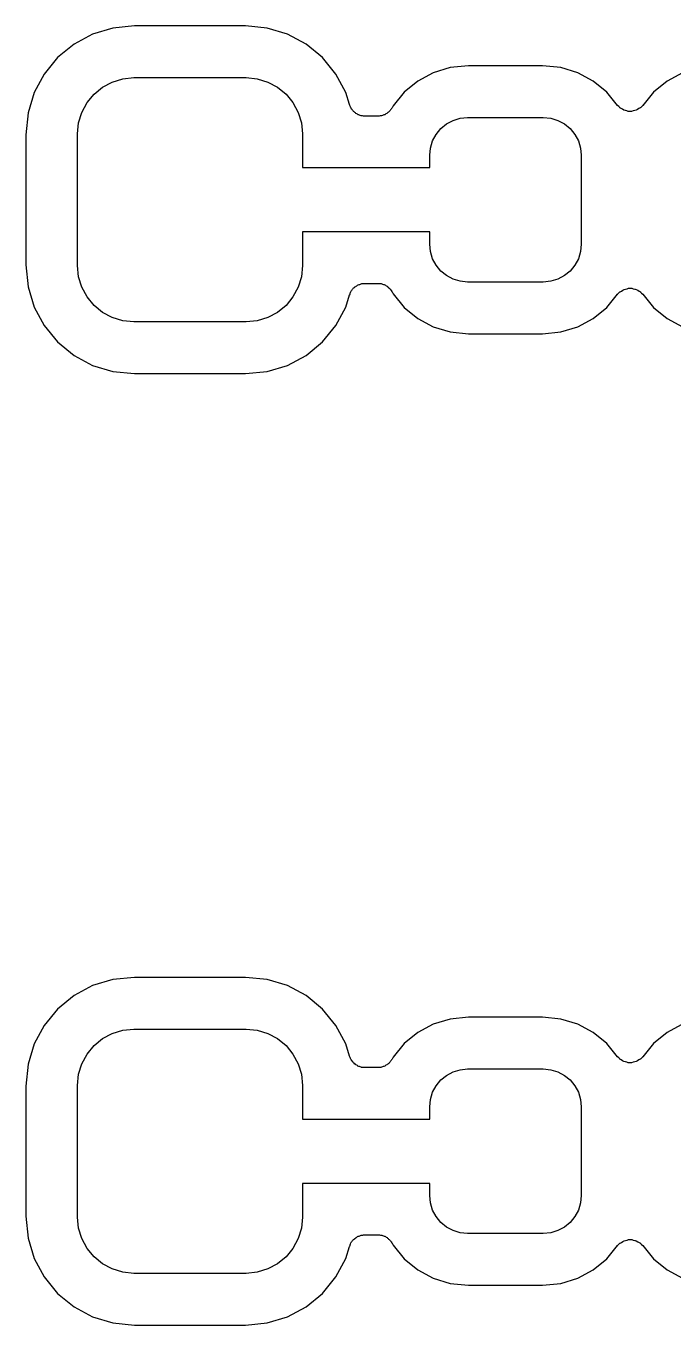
# Model space of a CAD drawing. Extents: x 113.2 to 188.8, y -123.8 to -78.2.
# Drawn here: x 168.85 to 171.37, y -105.58 to -100.52 of the extents above; entities that cross this region are included whole.
import ezdxf

# ---------------------------------------------------------------- set-up
doc = ezdxf.new("R2010")
doc.units = 0
doc.layers.add('BLACK', color=7, linetype='CONTINUOUS')

msp = doc.modelspace()

# ---------------------------------------------------------------- linework, layer by layer
at = {"layer": 'BLACK', "linetype": 'CONTINUOUS'}
for p, q in [((169.187, -100.532), (169.108, -100.556)), ((169.272, -100.524), (169.187, -100.532)), ((169.703, -100.524), (169.272, -100.524)), ((169.788, -100.532), (169.703, -100.524)), ((169.867, -100.556), (169.788, -100.532)), ((169.108, -100.556), (169.036, -100.595)), ((169.939, -100.595), (169.867, -100.556)), ((169.036, -100.595), (168.972, -100.647)), ((170.003, -100.647), (169.939, -100.595)), ((168.972, -100.647), (168.92, -100.711)), ((170.055, -100.711), (170.003, -100.647)), ((170.5, -100.686), (170.434, -100.706)), ((170.571, -100.679), (170.5, -100.686)), ((170.859, -100.679), (170.571, -100.679)), ((170.93, -100.686), (170.859, -100.679)), ((170.996, -100.706), (170.93, -100.686)), ((168.92, -100.711), (168.881, -100.783)), ((169.185, -100.742), (169.226, -100.729)), ((169.226, -100.729), (169.269, -100.725)), ((169.269, -100.725), (169.706, -100.725)), ((169.706, -100.725), (169.749, -100.729)), ((169.749, -100.729), (169.79, -100.742)), ((170.094, -100.783), (170.055, -100.711)), ((170.434, -100.706), (170.374, -100.738)), ((171.056, -100.738), (170.996, -100.706)), ((171.404, -100.706), (171.344, -100.738)), ((168.881, -100.783), (168.857, -100.862)), ((169.114, -100.789), (169.147, -100.762)), ((169.147, -100.762), (169.185, -100.742)), ((169.79, -100.742), (169.828, -100.762)), ((169.828, -100.762), (169.861, -100.789)), ((170.108, -100.83), (170.094, -100.783)), ((170.321, -100.781), (170.278, -100.834)), ((170.374, -100.738), (170.321, -100.781)), ((171.109, -100.781), (171.056, -100.738)), ((171.151, -100.833), (171.109, -100.781)), ((171.291, -100.781), (171.249, -100.833)), ((171.344, -100.738), (171.291, -100.781)), ((169.067, -100.86), (169.087, -100.822)), ((169.087, -100.822), (169.114, -100.789)), ((169.861, -100.789), (169.888, -100.822)), ((169.888, -100.822), (169.908, -100.86)), ((170.109, -100.833), (170.108, -100.83)), ((170.11, -100.836), (170.109, -100.833)), ((170.112, -100.839), (170.11, -100.836)), ((170.278, -100.834), (170.274, -100.842)), ((171.156, -100.837), (171.151, -100.833)), ((171.16, -100.841), (171.156, -100.837)), ((171.248, -100.834), (171.244, -100.838)), ((171.249, -100.833), (171.248, -100.833)), ((171.248, -100.833), (171.248, -100.833)), ((171.248, -100.833), (171.248, -100.833)), ((171.248, -100.833), (171.248, -100.834)), ((168.857, -100.862), (168.849, -100.947)), ((169.054, -100.901), (169.067, -100.86)), ((169.908, -100.86), (169.921, -100.901)), ((170.113, -100.842), (170.112, -100.839)), ((170.115, -100.844), (170.113, -100.842)), ((170.116, -100.847), (170.115, -100.844)), ((170.118, -100.849), (170.116, -100.847)), ((170.12, -100.852), (170.118, -100.849)), ((170.122, -100.854), (170.12, -100.852)), ((170.124, -100.856), (170.122, -100.854)), ((170.126, -100.858), (170.124, -100.856)), ((170.129, -100.861), (170.126, -100.858)), ((170.131, -100.862), (170.129, -100.861)), ((170.133, -100.864), (170.131, -100.862)), ((170.136, -100.866), (170.133, -100.864)), ((170.139, -100.867), (170.136, -100.866)), ((170.141, -100.869), (170.139, -100.867)), ((170.144, -100.87), (170.141, -100.869)), ((170.147, -100.871), (170.144, -100.87)), ((170.15, -100.872), (170.147, -100.871)), ((170.153, -100.873), (170.15, -100.872)), ((170.155, -100.874), (170.153, -100.873)), ((170.159, -100.874), (170.155, -100.874)), ((170.162, -100.875), (170.159, -100.874)), ((170.165, -100.875), (170.162, -100.875)), ((170.168, -100.875), (170.165, -100.875)), ((170.218, -100.875), (170.168, -100.875)), ((170.168, -100.875), (170.168, -100.875)), ((170.221, -100.875), (170.218, -100.875)), ((170.224, -100.875), (170.221, -100.875)), ((170.227, -100.874), (170.224, -100.875)), ((170.23, -100.874), (170.227, -100.874)), ((170.233, -100.873), (170.23, -100.874)), ((170.236, -100.872), (170.233, -100.873)), ((170.239, -100.871), (170.236, -100.872)), ((170.242, -100.87), (170.239, -100.871)), ((170.245, -100.869), (170.242, -100.87)), ((170.247, -100.868), (170.245, -100.869)), ((170.25, -100.866), (170.247, -100.868)), ((170.253, -100.864), (170.25, -100.866)), ((170.255, -100.863), (170.253, -100.864)), ((170.257, -100.861), (170.255, -100.863)), ((170.26, -100.859), (170.257, -100.861)), ((170.262, -100.857), (170.26, -100.859)), ((170.264, -100.855), (170.262, -100.857)), ((170.266, -100.853), (170.264, -100.855)), ((170.268, -100.85), (170.266, -100.853)), ((170.27, -100.847), (170.268, -100.85)), ((170.272, -100.845), (170.27, -100.847)), ((170.273, -100.843), (170.272, -100.845)), ((170.274, -100.842), (170.273, -100.843)), ((170.511, -100.891), (170.539, -100.883)), ((170.539, -100.883), (170.567, -100.88)), ((170.567, -100.88), (170.862, -100.88)), ((170.862, -100.88), (170.891, -100.883)), ((170.891, -100.883), (170.919, -100.891)), ((171.16, -100.842), (171.16, -100.841)), ((171.16, -100.841), (171.16, -100.841)), ((171.165, -100.845), (171.16, -100.842)), ((171.17, -100.848), (171.165, -100.845)), ((171.176, -100.851), (171.17, -100.848)), ((171.17, -100.848), (171.17, -100.848)), ((171.17, -100.848), (171.17, -100.848)), ((171.181, -100.853), (171.176, -100.851)), ((171.182, -100.853), (171.181, -100.853)), ((171.181, -100.853), (171.181, -100.853)), ((171.187, -100.854), (171.182, -100.853)), ((171.193, -100.856), (171.187, -100.854)), ((171.194, -100.856), (171.193, -100.856)), ((171.193, -100.856), (171.193, -100.856)), ((171.199, -100.856), (171.194, -100.856)), ((171.206, -100.856), (171.199, -100.856)), ((171.212, -100.854), (171.206, -100.856)), ((171.206, -100.856), (171.206, -100.856)), ((171.206, -100.856), (171.206, -100.856)), ((171.218, -100.853), (171.212, -100.854)), ((171.223, -100.851), (171.218, -100.853)), ((171.218, -100.853), (171.218, -100.853)), ((171.218, -100.853), (171.218, -100.853)), ((171.229, -100.849), (171.223, -100.851)), ((171.234, -100.845), (171.229, -100.849)), ((171.229, -100.849), (171.229, -100.849)), ((171.229, -100.849), (171.229, -100.849)), ((171.239, -100.842), (171.234, -100.845)), ((171.24, -100.842), (171.239, -100.842)), ((171.239, -100.842), (171.239, -100.842)), ((171.244, -100.838), (171.24, -100.842)), ((169.05, -100.944), (169.054, -100.901)), ((169.921, -100.901), (169.925, -100.944)), ((170.445, -100.946), (170.463, -100.923)), ((170.463, -100.923), (170.486, -100.905)), ((170.486, -100.905), (170.511, -100.891)), ((170.919, -100.891), (170.944, -100.905)), ((170.944, -100.905), (170.967, -100.923)), ((170.967, -100.923), (170.985, -100.946)), ((168.849, -100.947), (168.849, -101.453)), ((169.05, -101.456), (169.05, -100.944)), ((169.925, -100.944), (169.925, -101.075)), ((170.423, -100.999), (170.431, -100.971)), ((170.431, -100.971), (170.445, -100.946)), ((170.985, -100.946), (170.999, -100.971)), ((170.999, -100.971), (171.007, -100.999)), ((170.42, -101.027), (170.423, -100.999)), ((170.42, -101.075), (170.42, -101.027)), ((171.007, -100.999), (171.01, -101.027)), ((171.01, -101.027), (171.01, -101.373)), ((169.925, -101.075), (170.42, -101.075)), ((170.42, -101.325), (169.925, -101.325)), ((169.925, -101.325), (169.925, -101.456)), ((170.42, -101.373), (170.42, -101.325)), ((170.423, -101.401), (170.42, -101.373)), ((171.01, -101.373), (171.007, -101.401)), ((170.431, -101.429), (170.423, -101.401)), ((170.445, -101.454), (170.431, -101.429)), ((170.999, -101.429), (170.985, -101.454)), ((171.007, -101.401), (170.999, -101.429)), ((168.849, -101.453), (168.857, -101.538)), ((169.054, -101.499), (169.05, -101.456)), ((169.925, -101.456), (169.921, -101.499)), ((170.463, -101.477), (170.445, -101.454)), ((170.486, -101.495), (170.463, -101.477)), ((170.967, -101.477), (170.944, -101.495)), ((170.985, -101.454), (170.967, -101.477)), ((168.857, -101.538), (168.881, -101.617)), ((169.067, -101.54), (169.054, -101.499)), ((169.087, -101.578), (169.067, -101.54)), ((169.908, -101.54), (169.888, -101.578)), ((169.921, -101.499), (169.908, -101.54)), ((170.12, -101.547), (170.122, -101.545)), ((170.122, -101.545), (170.124, -101.543)), ((170.124, -101.543), (170.127, -101.541)), ((170.127, -101.541), (170.129, -101.539)), ((170.129, -101.539), (170.132, -101.537)), ((170.132, -101.537), (170.134, -101.536)), ((170.134, -101.536), (170.137, -101.534)), ((170.137, -101.534), (170.139, -101.532)), ((170.139, -101.532), (170.142, -101.531)), ((170.142, -101.531), (170.145, -101.53)), ((170.145, -101.53), (170.148, -101.529)), ((170.148, -101.529), (170.151, -101.528)), ((170.151, -101.528), (170.154, -101.527)), ((170.154, -101.527), (170.156, -101.526)), ((170.156, -101.526), (170.16, -101.526)), ((170.16, -101.526), (170.163, -101.525)), ((170.163, -101.525), (170.166, -101.525)), ((170.166, -101.525), (170.168, -101.525)), ((170.168, -101.525), (170.218, -101.525)), ((170.218, -101.525), (170.219, -101.525)), ((170.219, -101.525), (170.222, -101.525)), ((170.222, -101.525), (170.225, -101.525)), ((170.225, -101.525), (170.228, -101.526)), ((170.228, -101.526), (170.231, -101.526)), ((170.231, -101.526), (170.234, -101.527)), ((170.234, -101.527), (170.237, -101.528)), ((170.237, -101.528), (170.24, -101.529)), ((170.24, -101.529), (170.243, -101.53)), ((170.243, -101.53), (170.245, -101.531)), ((170.245, -101.531), (170.248, -101.532)), ((170.248, -101.532), (170.251, -101.534)), ((170.251, -101.534), (170.254, -101.536)), ((170.254, -101.536), (170.256, -101.538)), ((170.256, -101.538), (170.258, -101.539)), ((170.258, -101.539), (170.26, -101.542)), ((170.26, -101.542), (170.263, -101.544)), ((170.263, -101.544), (170.265, -101.546)), ((170.511, -101.509), (170.486, -101.495)), ((170.539, -101.517), (170.511, -101.509)), ((170.567, -101.52), (170.539, -101.517)), ((170.862, -101.52), (170.567, -101.52)), ((170.891, -101.517), (170.862, -101.52)), ((170.919, -101.509), (170.891, -101.517)), ((170.944, -101.495), (170.919, -101.509)), ((171.188, -101.546), (171.194, -101.544)), ((171.194, -101.544), (171.194, -101.544)), ((171.194, -101.544), (171.194, -101.544)), ((171.194, -101.544), (171.2, -101.544)), ((171.2, -101.544), (171.206, -101.544)), ((171.206, -101.544), (171.207, -101.544)), ((171.207, -101.544), (171.207, -101.544)), ((171.207, -101.544), (171.212, -101.546)), ((169.114, -101.611), (169.087, -101.578)), ((169.888, -101.578), (169.861, -101.611)), ((170.094, -101.617), (170.108, -101.57)), ((170.108, -101.57), (170.109, -101.569)), ((170.109, -101.569), (170.11, -101.566)), ((170.11, -101.566), (170.111, -101.563)), ((170.111, -101.563), (170.112, -101.561)), ((170.112, -101.561), (170.113, -101.557)), ((170.113, -101.557), (170.115, -101.555)), ((170.115, -101.555), (170.116, -101.553)), ((170.116, -101.553), (170.119, -101.55)), ((170.119, -101.55), (170.12, -101.547)), ((170.265, -101.546), (170.267, -101.548)), ((170.267, -101.548), (170.269, -101.551)), ((170.269, -101.551), (170.271, -101.553)), ((170.271, -101.553), (170.272, -101.556)), ((170.272, -101.556), (170.274, -101.558)), ((170.274, -101.558), (170.278, -101.566)), ((170.278, -101.566), (170.321, -101.619)), ((171.109, -101.619), (171.151, -101.567)), ((171.151, -101.567), (171.152, -101.567)), ((171.152, -101.566), (171.156, -101.562)), ((171.152, -101.567), (171.152, -101.566)), ((171.152, -101.567), (171.152, -101.567)), ((171.152, -101.567), (171.152, -101.567)), ((171.156, -101.562), (171.16, -101.558)), ((171.16, -101.558), (171.161, -101.558)), ((171.161, -101.558), (171.166, -101.555)), ((171.161, -101.558), (171.161, -101.558)), ((171.166, -101.555), (171.171, -101.551)), ((171.171, -101.551), (171.177, -101.549)), ((171.171, -101.551), (171.171, -101.551)), ((171.171, -101.551), (171.171, -101.551)), ((171.177, -101.549), (171.182, -101.547)), ((171.182, -101.547), (171.188, -101.546)), ((171.182, -101.547), (171.182, -101.547)), ((171.182, -101.547), (171.182, -101.547)), ((171.212, -101.546), (171.218, -101.547)), ((171.218, -101.547), (171.219, -101.547)), ((171.219, -101.547), (171.219, -101.547)), ((171.219, -101.547), (171.224, -101.549)), ((171.224, -101.549), (171.23, -101.552)), ((171.23, -101.552), (171.23, -101.552)), ((171.23, -101.552), (171.23, -101.552)), ((171.23, -101.552), (171.235, -101.555)), ((171.235, -101.555), (171.24, -101.558)), ((171.24, -101.558), (171.24, -101.559)), ((171.24, -101.559), (171.24, -101.559)), ((171.24, -101.559), (171.244, -101.563)), ((171.244, -101.563), (171.249, -101.567)), ((171.249, -101.567), (171.291, -101.619)), ((168.881, -101.617), (168.92, -101.689)), ((169.147, -101.638), (169.114, -101.611)), ((169.185, -101.658), (169.147, -101.638)), ((169.828, -101.638), (169.79, -101.658)), ((169.861, -101.611), (169.828, -101.638)), ((170.055, -101.689), (170.094, -101.617)), ((170.321, -101.619), (170.374, -101.662)), ((171.056, -101.662), (171.109, -101.619)), ((171.291, -101.619), (171.344, -101.662)), ((168.92, -101.689), (168.972, -101.753)), ((169.226, -101.671), (169.185, -101.658)), ((169.269, -101.675), (169.226, -101.671)), ((169.706, -101.675), (169.269, -101.675)), ((169.749, -101.671), (169.706, -101.675)), ((169.79, -101.658), (169.749, -101.671)), ((170.003, -101.753), (170.055, -101.689)), ((170.374, -101.662), (170.434, -101.694)), ((170.434, -101.694), (170.5, -101.714)), ((170.93, -101.714), (170.996, -101.694)), ((170.996, -101.694), (171.056, -101.662)), ((171.344, -101.662), (171.404, -101.694)), ((170.5, -101.714), (170.571, -101.721)), ((170.571, -101.721), (170.859, -101.721)), ((170.859, -101.721), (170.93, -101.714)), ((168.972, -101.753), (169.036, -101.805)), ((169.939, -101.805), (170.003, -101.753)), ((169.036, -101.805), (169.108, -101.844)), ((169.108, -101.844), (169.187, -101.868)), ((169.788, -101.868), (169.867, -101.844)), ((169.867, -101.844), (169.939, -101.805)), ((169.187, -101.868), (169.272, -101.876)), ((169.272, -101.876), (169.703, -101.876)), ((169.703, -101.876), (169.788, -101.868)), ((169.108, -104.256), (169.036, -104.295)), ((169.187, -104.232), (169.108, -104.256)), ((169.272, -104.224), (169.187, -104.232)), ((169.703, -104.224), (169.272, -104.224)), ((169.788, -104.232), (169.703, -104.224)), ((169.867, -104.256), (169.788, -104.232)), ((169.939, -104.295), (169.867, -104.256)), ((169.036, -104.295), (168.972, -104.347)), ((170.003, -104.347), (169.939, -104.295)), ((168.972, -104.347), (168.92, -104.411)), ((170.055, -104.411), (170.003, -104.347)), ((168.92, -104.411), (168.881, -104.483)), ((170.094, -104.483), (170.055, -104.411)), ((170.434, -104.406), (170.374, -104.438)), ((170.5, -104.386), (170.434, -104.406)), ((170.571, -104.379), (170.5, -104.386)), ((170.859, -104.379), (170.571, -104.379)), ((170.93, -104.386), (170.859, -104.379)), ((170.996, -104.406), (170.93, -104.386)), ((171.056, -104.438), (170.996, -104.406)), ((171.399, -104.408), (171.344, -104.438)), ((169.114, -104.489), (169.147, -104.462)), ((169.147, -104.462), (169.185, -104.442)), ((169.185, -104.442), (169.226, -104.429)), ((169.226, -104.429), (169.269, -104.425)), ((169.269, -104.425), (169.706, -104.425)), ((169.706, -104.425), (169.749, -104.429)), ((169.749, -104.429), (169.79, -104.442)), ((169.79, -104.442), (169.828, -104.462)), ((169.828, -104.462), (169.861, -104.489)), ((170.374, -104.438), (170.321, -104.481)), ((171.109, -104.481), (171.056, -104.438)), ((171.344, -104.438), (171.291, -104.481)), ((168.881, -104.483), (168.857, -104.562)), ((169.067, -104.56), (169.087, -104.522)), ((169.087, -104.522), (169.114, -104.489)), ((169.861, -104.489), (169.888, -104.522)), ((169.888, -104.522), (169.908, -104.56)), ((170.108, -104.53), (170.094, -104.483)), ((170.321, -104.481), (170.278, -104.534)), ((171.151, -104.533), (171.109, -104.481)), ((171.291, -104.481), (171.249, -104.533)), ((168.857, -104.562), (168.849, -104.647)), ((169.054, -104.601), (169.067, -104.56)), ((169.908, -104.56), (169.921, -104.601)), ((170.109, -104.533), (170.108, -104.53)), ((170.11, -104.536), (170.109, -104.533)), ((170.112, -104.539), (170.11, -104.536)), ((170.113, -104.542), (170.112, -104.539)), ((170.115, -104.544), (170.113, -104.542)), ((170.116, -104.547), (170.115, -104.544)), ((170.118, -104.549), (170.116, -104.547)), ((170.12, -104.552), (170.118, -104.549)), ((170.122, -104.554), (170.12, -104.552)), ((170.124, -104.556), (170.122, -104.554)), ((170.126, -104.558), (170.124, -104.556)), ((170.129, -104.561), (170.126, -104.558)), ((170.131, -104.562), (170.129, -104.561)), ((170.133, -104.564), (170.131, -104.562)), ((170.136, -104.566), (170.133, -104.564)), ((170.139, -104.567), (170.136, -104.566)), ((170.141, -104.569), (170.139, -104.567)), ((170.144, -104.57), (170.141, -104.569)), ((170.147, -104.571), (170.144, -104.57)), ((170.15, -104.572), (170.147, -104.571)), ((170.153, -104.573), (170.15, -104.572)), ((170.155, -104.574), (170.153, -104.573)), ((170.159, -104.574), (170.155, -104.574)), ((170.162, -104.575), (170.159, -104.574)), ((170.165, -104.575), (170.162, -104.575)), ((170.168, -104.575), (170.165, -104.575)), ((170.218, -104.575), (170.168, -104.575)), ((170.168, -104.575), (170.168, -104.575)), ((170.221, -104.575), (170.218, -104.575)), ((170.224, -104.575), (170.221, -104.575)), ((170.227, -104.574), (170.224, -104.575)), ((170.23, -104.574), (170.227, -104.574)), ((170.233, -104.573), (170.23, -104.574)), ((170.236, -104.572), (170.233, -104.573)), ((170.239, -104.571), (170.236, -104.572)), ((170.242, -104.57), (170.239, -104.571)), ((170.245, -104.569), (170.242, -104.57)), ((170.247, -104.568), (170.245, -104.569)), ((170.25, -104.566), (170.247, -104.568)), ((170.253, -104.564), (170.25, -104.566)), ((170.255, -104.563), (170.253, -104.564)), ((170.257, -104.561), (170.255, -104.563)), ((170.26, -104.559), (170.257, -104.561)), ((170.262, -104.557), (170.26, -104.559)), ((170.264, -104.555), (170.262, -104.557)), ((170.266, -104.553), (170.264, -104.555)), ((170.268, -104.55), (170.266, -104.553)), ((170.27, -104.547), (170.268, -104.55)), ((170.272, -104.545), (170.27, -104.547)), ((170.273, -104.543), (170.272, -104.545)), ((170.274, -104.542), (170.273, -104.543)), ((170.278, -104.534), (170.274, -104.542)), ((171.156, -104.537), (171.151, -104.533)), ((171.16, -104.541), (171.156, -104.537)), ((171.16, -104.542), (171.16, -104.541)), ((171.16, -104.541), (171.16, -104.541)), ((171.165, -104.545), (171.16, -104.542)), ((171.17, -104.548), (171.165, -104.545)), ((171.176, -104.551), (171.17, -104.548)), ((171.17, -104.548), (171.17, -104.548)), ((171.17, -104.548), (171.17, -104.548)), ((171.181, -104.553), (171.176, -104.551)), ((171.182, -104.553), (171.181, -104.553)), ((171.181, -104.553), (171.181, -104.553)), ((171.187, -104.554), (171.182, -104.553)), ((171.193, -104.556), (171.187, -104.554)), ((171.194, -104.556), (171.193, -104.556)), ((171.193, -104.556), (171.193, -104.556)), ((171.199, -104.556), (171.194, -104.556)), ((171.206, -104.556), (171.199, -104.556)), ((171.212, -104.554), (171.206, -104.556)), ((171.206, -104.556), (171.206, -104.556)), ((171.206, -104.556), (171.206, -104.556)), ((171.218, -104.553), (171.212, -104.554)), ((171.223, -104.551), (171.218, -104.553)), ((171.218, -104.553), (171.218, -104.553)), ((171.218, -104.553), (171.218, -104.553)), ((171.229, -104.549), (171.223, -104.551)), ((171.234, -104.545), (171.229, -104.549)), ((171.229, -104.549), (171.229, -104.549)), ((171.229, -104.549), (171.229, -104.549)), ((171.239, -104.542), (171.234, -104.545)), ((171.24, -104.542), (171.239, -104.542)), ((171.239, -104.542), (171.239, -104.542)), ((171.244, -104.538), (171.24, -104.542)), ((171.248, -104.534), (171.244, -104.538)), ((171.249, -104.533), (171.248, -104.533)), ((171.248, -104.533), (171.248, -104.533)), ((171.248, -104.533), (171.248, -104.533)), ((171.248, -104.533), (171.248, -104.534)), ((169.05, -104.644), (169.054, -104.601)), ((169.921, -104.601), (169.925, -104.644)), ((170.445, -104.646), (170.463, -104.623)), ((170.463, -104.623), (170.486, -104.605)), ((170.486, -104.605), (170.511, -104.591)), ((170.511, -104.591), (170.539, -104.583)), ((170.539, -104.583), (170.567, -104.58)), ((170.567, -104.58), (170.862, -104.58)), ((170.862, -104.58), (170.891, -104.583)), ((170.891, -104.583), (170.919, -104.591)), ((170.919, -104.591), (170.944, -104.605)), ((170.944, -104.605), (170.967, -104.623)), ((170.967, -104.623), (170.985, -104.646)), ((168.849, -104.647), (168.849, -105.153)), ((169.05, -105.156), (169.05, -104.644)), ((169.925, -104.644), (169.925, -104.775)), ((170.423, -104.699), (170.431, -104.671)), ((170.431, -104.671), (170.445, -104.646)), ((170.985, -104.646), (170.999, -104.671)), ((170.999, -104.671), (171.007, -104.699)), ((170.42, -104.727), (170.423, -104.699)), ((170.42, -104.775), (170.42, -104.727)), ((171.007, -104.699), (171.01, -104.727)), ((171.01, -104.727), (171.01, -105.072)), ((169.925, -104.775), (170.42, -104.775)), ((170.42, -105.025), (169.925, -105.025)), ((169.925, -105.025), (169.925, -105.156)), ((170.42, -105.072), (170.42, -105.025)), ((170.423, -105.101), (170.42, -105.072)), ((171.01, -105.072), (171.007, -105.101)), ((170.431, -105.129), (170.423, -105.101)), ((170.445, -105.154), (170.431, -105.129)), ((170.999, -105.129), (170.985, -105.154)), ((171.007, -105.101), (170.999, -105.129)), ((168.849, -105.153), (168.857, -105.238)), ((169.054, -105.199), (169.05, -105.156)), ((169.925, -105.156), (169.921, -105.199)), ((170.463, -105.177), (170.445, -105.154)), ((170.486, -105.195), (170.463, -105.177)), ((170.967, -105.177), (170.944, -105.195)), ((170.985, -105.154), (170.967, -105.177)), ((169.067, -105.24), (169.054, -105.199)), ((169.921, -105.199), (169.908, -105.24)), ((170.137, -105.234), (170.139, -105.232)), ((170.139, -105.232), (170.142, -105.231)), ((170.142, -105.231), (170.145, -105.23)), ((170.145, -105.23), (170.148, -105.229)), ((170.148, -105.229), (170.151, -105.228)), ((170.151, -105.228), (170.154, -105.227)), ((170.154, -105.227), (170.156, -105.226)), ((170.156, -105.226), (170.16, -105.226)), ((170.16, -105.226), (170.163, -105.225)), ((170.163, -105.225), (170.166, -105.225)), ((170.166, -105.225), (170.168, -105.225)), ((170.168, -105.225), (170.218, -105.225)), ((170.218, -105.225), (170.219, -105.225)), ((170.219, -105.225), (170.222, -105.225)), ((170.222, -105.225), (170.225, -105.225)), ((170.225, -105.225), (170.228, -105.226)), ((170.228, -105.226), (170.231, -105.226)), ((170.231, -105.226), (170.234, -105.227)), ((170.234, -105.227), (170.237, -105.228)), ((170.237, -105.228), (170.24, -105.229)), ((170.24, -105.229), (170.243, -105.23)), ((170.243, -105.23), (170.245, -105.231)), ((170.245, -105.231), (170.248, -105.232)), ((170.248, -105.232), (170.251, -105.234)), ((170.511, -105.209), (170.486, -105.195)), ((170.539, -105.217), (170.511, -105.209)), ((170.567, -105.22), (170.539, -105.217)), ((170.862, -105.22), (170.567, -105.22)), ((170.891, -105.217), (170.862, -105.22)), ((170.919, -105.209), (170.891, -105.217)), ((170.944, -105.195), (170.919, -105.209)), ((168.857, -105.238), (168.881, -105.317)), ((169.087, -105.278), (169.067, -105.24)), ((169.114, -105.311), (169.087, -105.278)), ((169.888, -105.278), (169.861, -105.311)), ((169.908, -105.24), (169.888, -105.278)), ((170.094, -105.317), (170.108, -105.27)), ((170.108, -105.27), (170.109, -105.269)), ((170.109, -105.269), (170.11, -105.266)), ((170.11, -105.266), (170.111, -105.263)), ((170.111, -105.263), (170.112, -105.261)), ((170.112, -105.261), (170.113, -105.257)), ((170.113, -105.257), (170.115, -105.255)), ((170.115, -105.255), (170.116, -105.253)), ((170.116, -105.253), (170.119, -105.25)), ((170.119, -105.25), (170.12, -105.247)), ((170.12, -105.247), (170.122, -105.245)), ((170.122, -105.245), (170.124, -105.243)), ((170.124, -105.243), (170.127, -105.241)), ((170.127, -105.241), (170.129, -105.239)), ((170.129, -105.239), (170.132, -105.237)), ((170.132, -105.237), (170.134, -105.236)), ((170.134, -105.236), (170.137, -105.234)), ((170.251, -105.234), (170.254, -105.236)), ((170.254, -105.236), (170.256, -105.238)), ((170.256, -105.238), (170.258, -105.239)), ((170.258, -105.239), (170.26, -105.242)), ((170.26, -105.242), (170.263, -105.244)), ((170.263, -105.244), (170.265, -105.246)), ((170.265, -105.246), (170.267, -105.248)), ((170.267, -105.248), (170.269, -105.251)), ((170.269, -105.251), (170.271, -105.253)), ((170.271, -105.253), (170.272, -105.256)), ((170.272, -105.256), (170.274, -105.258)), ((170.274, -105.258), (170.278, -105.266)), ((170.278, -105.266), (170.321, -105.319)), ((171.109, -105.319), (171.151, -105.267)), ((171.151, -105.267), (171.152, -105.267)), ((171.152, -105.266), (171.156, -105.262)), ((171.152, -105.267), (171.152, -105.266)), ((171.152, -105.267), (171.152, -105.267)), ((171.152, -105.267), (171.152, -105.267)), ((171.156, -105.262), (171.16, -105.258)), ((171.16, -105.258), (171.161, -105.258)), ((171.161, -105.258), (171.166, -105.255)), ((171.161, -105.258), (171.161, -105.258)), ((171.166, -105.255), (171.171, -105.251)), ((171.171, -105.251), (171.177, -105.249)), ((171.171, -105.251), (171.171, -105.251)), ((171.171, -105.251), (171.171, -105.251)), ((171.177, -105.249), (171.182, -105.247)), ((171.182, -105.247), (171.188, -105.246)), ((171.182, -105.247), (171.182, -105.247)), ((171.182, -105.247), (171.182, -105.247)), ((171.188, -105.246), (171.194, -105.244)), ((171.194, -105.244), (171.194, -105.244)), ((171.194, -105.244), (171.194, -105.244)), ((171.194, -105.244), (171.2, -105.244)), ((171.2, -105.244), (171.206, -105.244)), ((171.206, -105.244), (171.207, -105.244)), ((171.207, -105.244), (171.207, -105.244)), ((171.207, -105.244), (171.212, -105.246)), ((171.212, -105.246), (171.218, -105.247)), ((171.218, -105.247), (171.219, -105.247)), ((171.219, -105.247), (171.219, -105.247)), ((171.219, -105.247), (171.224, -105.249)), ((171.224, -105.249), (171.23, -105.252)), ((171.23, -105.252), (171.23, -105.252)), ((171.23, -105.252), (171.23, -105.252)), ((171.23, -105.252), (171.235, -105.255)), ((171.235, -105.255), (171.24, -105.258)), ((171.24, -105.258), (171.24, -105.259)), ((171.24, -105.259), (171.24, -105.259)), ((171.24, -105.259), (171.244, -105.263)), ((171.244, -105.263), (171.249, -105.267)), ((171.249, -105.267), (171.291, -105.319)), ((168.881, -105.317), (168.92, -105.389)), ((169.147, -105.338), (169.114, -105.311)), ((169.861, -105.311), (169.828, -105.338)), ((170.055, -105.389), (170.094, -105.317)), ((170.321, -105.319), (170.374, -105.362)), ((171.056, -105.362), (171.109, -105.319)), ((171.291, -105.319), (171.344, -105.362)), ((169.185, -105.358), (169.147, -105.338)), ((169.226, -105.371), (169.185, -105.358)), ((169.269, -105.375), (169.226, -105.371)), ((169.706, -105.375), (169.269, -105.375)), ((169.749, -105.371), (169.706, -105.375)), ((169.79, -105.358), (169.749, -105.371)), ((169.828, -105.338), (169.79, -105.358)), ((170.374, -105.362), (170.434, -105.394)), ((170.996, -105.394), (171.056, -105.362)), ((171.344, -105.362), (171.404, -105.394)), ((168.92, -105.389), (168.972, -105.453)), ((170.003, -105.453), (170.055, -105.389)), ((170.434, -105.394), (170.5, -105.414)), ((170.5, -105.414), (170.571, -105.421)), ((170.571, -105.421), (170.859, -105.421)), ((170.859, -105.421), (170.93, -105.414)), ((170.93, -105.414), (170.996, -105.394)), ((168.972, -105.453), (169.036, -105.505)), ((169.939, -105.505), (170.003, -105.453)), ((169.036, -105.505), (169.108, -105.544)), ((169.867, -105.544), (169.939, -105.505)), ((169.108, -105.544), (169.187, -105.568)), ((169.187, -105.568), (169.272, -105.576)), ((169.272, -105.576), (169.703, -105.576)), ((169.703, -105.576), (169.788, -105.568)), ((169.788, -105.568), (169.867, -105.544))]:
    msp.add_line(p, q, dxfattribs=at)

doc.saveas('drawing.dxf')
